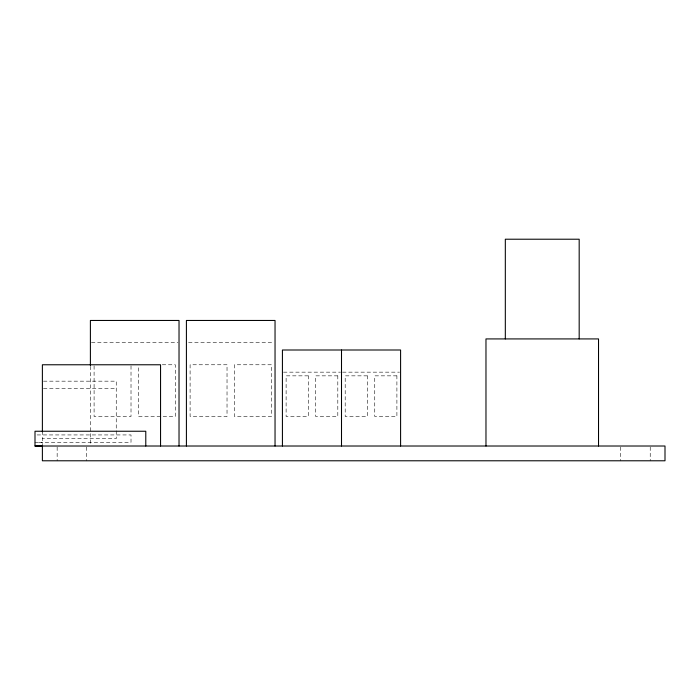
<?xml version="1.0" encoding="UTF-8"?>
<svg xmlns="http://www.w3.org/2000/svg" width="700" height="700" viewBox="0 0 700 700"><rect width="100%" height="100%" fill="white"/><g stroke="black" fill="none" stroke-linecap="round" stroke-linejoin="round"><path stroke-width="0.53" stroke-dasharray="3.5 2.62" d="M35 442.321L42.385 442.277M91.473 342.615L177.94 342.615M188.571 342.615L273.954 342.615M162.295 364.77L175.332 364.77L175.332 416.474L138.399 416.474L138.399 365.846M283.491 372.155L340.436 372.155M342.58 372.155L399.516 372.155M43.47 381.168L116.244 381.168L116.244 438.629L42.385 438.629M43.47 388.553L116.244 388.553M37.109 434.936L131.014 434.936L131.014 442.321L37.179 442.321M650.23 447.072L650.23 460.784M620.69 447.072L620.69 460.784M131.014 365.846L131.014 416.474L94.089 416.474L94.089 365.846M90.396 366.31L90.396 444.929M86.704 447.072L86.704 460.784M57.155 447.072L57.155 460.784M42.385 431.244L42.385 444.955M227.027 364.77L190.102 364.77L190.102 416.474L227.027 416.474L227.027 364.77M271.346 364.77L234.412 364.77L234.412 416.474L271.346 416.474L271.346 364.77M308.271 375.848L286.116 375.848L286.116 416.474L308.271 416.474L308.271 375.848M337.811 375.848L315.656 375.848L315.656 416.474L337.811 416.474L337.811 375.848M367.36 375.848L345.196 375.848L345.196 416.474L367.36 416.474L367.36 375.848M396.9 375.848L374.745 375.848L374.745 416.474L396.9 416.474L396.9 375.848"/><path stroke-width="1.05" d="M35 446.014L42.385 445.97L42.385 460.784L665 460.784L665 446.014L35 446.014L35 431.244L145.784 431.244L145.784 446.014M598.526 446.014L598.526 338.922L485.975 338.922L485.975 446.014M579.18 338.922L579.18 239.216L505.321 239.216L505.321 338.922M400.592 446.014L400.592 350L282.424 350L282.424 446.014M341.504 350L341.504 446.014M275.039 446.014L275.039 320.46L186.41 320.46L186.41 446.014M179.025 446.014L179.025 320.46L90.396 320.46L90.396 365.47M160.554 446.014L160.554 364.77L42.385 364.77L42.385 431.935"/></g></svg>
